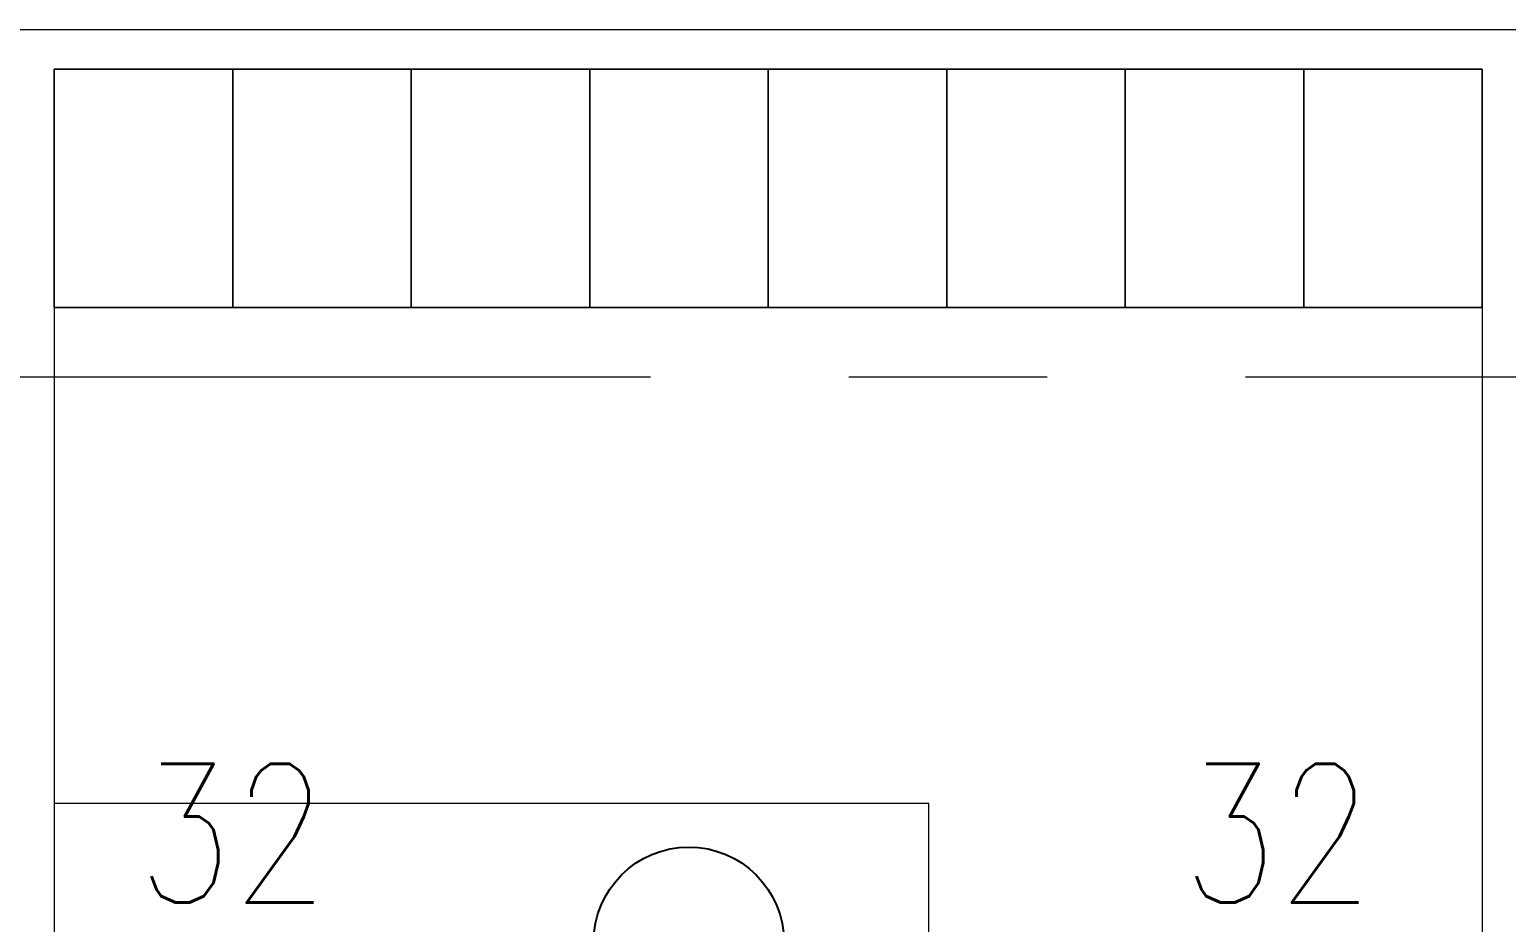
# Model space of a CAD drawing. Header units: millimetres. Extents: x -282761 to 137668, y -273845 to 94451.
# Drawn here: x 783 to 4507, y -69400 to -67150 of the extents above; entities that cross this region are included whole.
import ezdxf

# ---------------------------------------------------------------- set-up
doc = ezdxf.new("R2010")
doc.units = ezdxf.units.MM
doc.linetypes.add('BLK_2 - 1ST__2ND_STOREY_PLAN-archi clean_11 SEPT 2024$0$IDA - Grid Line', pattern=[3500, 2000, -500, 500, -500])
for name, color, linetype, lineweight in [('BLK_2 - 1ST__2ND_STOREY_PLAN-archi clean_11 SEPT 2024$0$1599_DB_A_BLK2_HQ_R21- LINKVIEW_BLK2_1ST STOREY Toilet JOH$0$S-_COLN----_E', 8, 'Continuous', 9), ('BLK_2 - 1ST__2ND_STOREY_PLAN-archi clean_11 SEPT 2024$0$_CATCHMENT_DRAIN', 8, 'Continuous', 0), ('BLK_2 - 1ST__2ND_STOREY_PLAN-archi clean_11 SEPT 2024$0$S-_ANOTGRID_E-1', 8, 'BLK_2 - 1ST__2ND_STOREY_PLAN-archi clean_11 SEPT 2024$0$IDA - Grid Line', 9)]:
    doc.layers.add(name, color=color, linetype=linetype, lineweight=lineweight)
doc.layers.add('M-_FIRESPRK_T-', color=7, linetype='Continuous')
doc.layers.add('M-_SPRKPIEX_E-', color=1, linetype='Continuous')
doc.styles.add('Simplex', font='SIMPLEX.shx', dxfattribs={"width": 0.8, "height": 2.5})

# ---------------------------------------------------------------- blocks, each defined once
blk = doc.blocks.new('fire0101')
at = {"color": 0, "linetype": 'Continuous'}
blk.add_circle((0, 0), 100, dxfattribs=at)
blk = doc.blocks.new('BLK_2 - 1ST__2ND_STOREY_PLAN-archi clean_11 SEPT 2024')
at = {"layer": 'BLK_2 - 1ST__2ND_STOREY_PLAN-archi clean_11 SEPT 2024$0$1599_DB_A_BLK2_HQ_R21- LINKVIEW_BLK2_1ST STOREY Toilet JOH$0$S-_COLN----_E'}
for p, q in [((-136561.4, -109877.4), (-126736.4, -109877.4)), ((-130461.4, -109977.4), (-130461.4, -117902.4)), ((-130461.4, -109977.4), (-126861.4, -109977.4)), ((-126861.4, -109977.4), (-126861.4, -112577.4))]:
    blk.add_line(p, q, dxfattribs=at)
blk.add_lwpolyline([(-138311.4, -110352.4), (-136561.4, -110352.4), (-136561.4, -109877.4), (-126736.4, -109877.4), (-126736.4, -110352.4), (-125011.4, -110352.4), (-125011.4, -111152.4), (-124411.4, -111152.4), (-124411.4, -117402.4), (-125011.4, -117402.4), (-125011.4, -117902.4), (-138311.4, -117902.4), (-138311.4, -117402.4), (-138911.4, -117402.4), (-138911.4, -111152.4), (-138311.4, -111152.4), (-138311.4, -110352.4)], dxfattribs=at)
for points in [[(-130461.4, -109977.4), (-130461.4, -110577.4), (-126861.4, -110577.4), (-126861.4, -109977.4)], [(-130011.4, -110577.4), (-130461.4, -110577.4), (-130461.4, -109977.4), (-130011.4, -109977.4)], [(-129561.4, -110577.4), (-130011.4, -110577.4), (-130011.4, -109977.4), (-129561.4, -109977.4)], [(-129111.4, -110577.4), (-129561.4, -110577.4), (-129561.4, -109977.4), (-129111.4, -109977.4)], [(-128661.4, -110577.4), (-129111.4, -110577.4), (-129111.4, -109977.4), (-128661.4, -109977.4)], [(-128211.4, -110577.4), (-128661.4, -110577.4), (-128661.4, -109977.4), (-128211.4, -109977.4)], [(-127761.4, -110577.4), (-128211.4, -110577.4), (-128211.4, -109977.4), (-127761.4, -109977.4)], [(-127311.4, -110577.4), (-127761.4, -110577.4), (-127761.4, -109977.4), (-127311.4, -109977.4)], [(-126861.4, -110577.4), (-127311.4, -110577.4), (-127311.4, -109977.4), (-126861.4, -109977.4)], [(-130461.4, -111827.4), (-130461.4, -112277.4), (-128256.4, -112277.4), (-128256.4, -111827.4)]]:
    blk.add_lwpolyline(points, close=True, dxfattribs=at)
at = {"layer": 'BLK_2 - 1ST__2ND_STOREY_PLAN-archi clean_11 SEPT 2024$0$S-_ANOTGRID_E-1'}
blk.add_line((-141458.5, -110752.4), (-97513.5, -110752.4), dxfattribs=at)

msp = doc.modelspace()

# ---------------------------------------------------------------- block references
at = {"layer": 'BLK_2 - 1ST__2ND_STOREY_PLAN-archi clean_11 SEPT 2024$0$_CATCHMENT_DRAIN'}
msp.add_blockref('BLK_2 - 1ST__2ND_STOREY_PLAN-archi clean_11 SEPT 2024', (131307.1, 42727.7), dxfattribs=at)
at = {"layer": 'M-_SPRKPIEX_E-', "xscale": 2.4, "yscale": 2.4, "zscale": 2.4, "rotation": 258.865011862231}
msp.add_blockref('fire0101', (2445.5, -69449.8), dxfattribs=at)

# ---------------------------------------------------------------- texts
at = {"layer": 'M-_FIRESPRK_T-', "style": 'Simplex', "width": 0.8}
for p in [(1054.9, -69349.8), (3689.8, -69349.8)]:
    msp.add_text('32', height=350, dxfattribs=at).set_placement(p)

doc.saveas('drawing.dxf')
